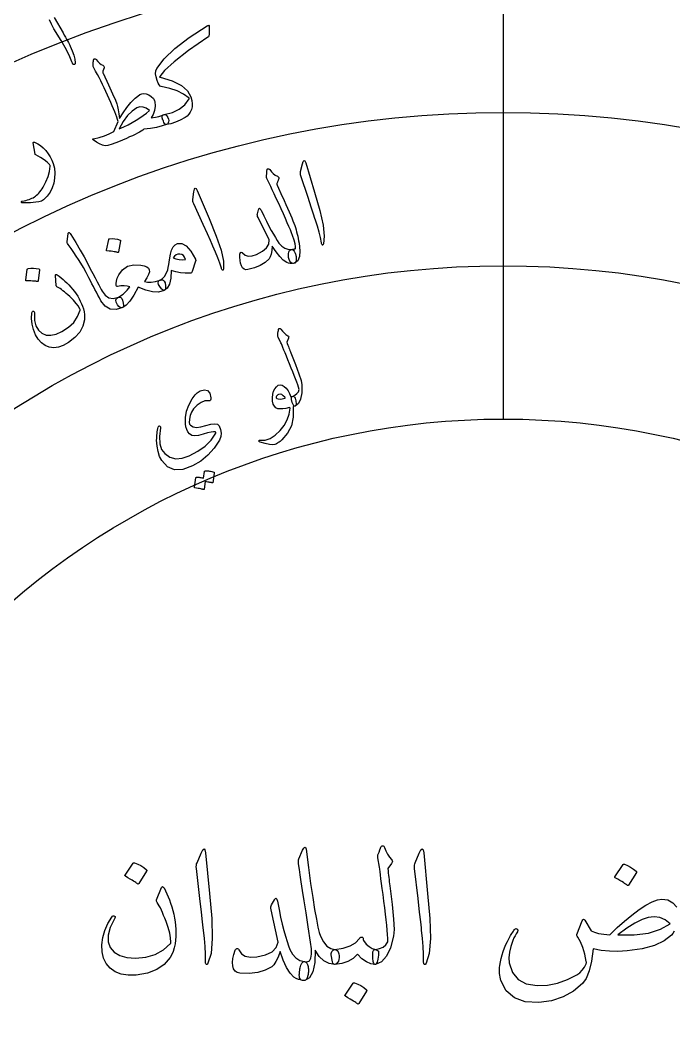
# Model space of a CAD drawing. Header units: millimetres. Extents: x -45 to 45, y -45 to 73.
# Drawn here: x -9.67 to 3.41, y 2.55 to 23.05 of the extents above; entities that cross this region are included whole.
import ezdxf

# ---------------------------------------------------------------- set-up
doc = ezdxf.new("R2010")
doc.units = ezdxf.units.MM
for name, color, linetype in [('ENGRAVE', 7, 'Continuous'), ('ENGRAVE_FINE', 8, 'Continuous'), ('GUIDE', 3, 'Continuous'), ('TEXT', 5, 'Continuous')]:
    doc.layers.add(name, color=color, linetype=linetype)

msp = doc.modelspace()

# ---------------------------------------------------------------- linework, layer by layer
at = {"layer": 'ENGRAVE'}
for radius in [39.65, 33.5042, 27.3585, 21.2127, 15.067]:
    msp.add_circle((0, 0), radius, dxfattribs=at)
at = {"layer": 'ENGRAVE_FINE'}
for points in [[(0, 27.3585), (0, 21.2127)], [(0, 21.2127), (0, 15.067)]]:
    msp.add_lwpolyline(points, dxfattribs=at)
for radius in [36.5771, 30.4314, 24.2856, 18.1399]:
    msp.add_circle((0, 0), radius, dxfattribs=at)
at = {"layer": 'GUIDE'}
msp.add_circle((0, 0), 41, dxfattribs=at)
at = {"layer": 'TEXT'}
for points in [[(-8.9921, 23.1154), (-8.8144, 22.8039), (-8.7891, 22.7605), (-8.7657, 22.72), (-8.7442, 22.6822), (-8.7245, 22.6471), (-8.707, 22.615), (-8.6917, 22.5858), (-8.6787, 22.5596), (-8.668, 22.5364), (-8.6289, 22.4452), (-8.5995, 22.36), (-8.5795, 22.2809), (-8.569, 22.2078), (-8.5703, 22.1934), (-8.5742, 22.1824), (-8.5806, 22.1747), (-8.5895, 22.1704), (-8.6033, 22.1706), (-8.6156, 22.1797), (-8.6264, 22.1978), (-8.6357, 22.2249), (-8.6748, 22.324), (-8.7476, 22.4674), (-8.8545, 22.6548), (-8.9959, 22.886), (-9.0462, 22.9782), (-9.0842, 23.066)], [(3.4239, 4.803), (3.3955, 4.7601), (3.3706, 4.728), (3.2249, 4.6081), (3.0275, 4.5149), (2.7786, 4.4483), (2.478, 4.4083), (2.2971, 4.3995), (2.1241, 4.4033), (1.959, 4.4195), (1.8019, 4.4483), (1.7648, 4.2041), (1.7169, 4.0078), (1.6582, 3.8594), (1.5887, 3.7588), (1.4063, 3.6037), (1.199, 3.4882), (0.9667, 3.4122), (0.7094, 3.3758), (0.4386, 3.3885), (0.2223, 3.4666), (0.0606, 3.61), (-0.0466, 3.8188), (-0.0558, 3.8511), (-0.0633, 3.885), (-0.0691, 3.9203), (-0.0733, 3.957), (-0.0754, 3.995), (-0.0749, 4.034), (-0.072, 4.0741), (-0.0666, 4.1152), (-0.055, 4.1879), (-0.04, 4.2597), (-0.0216, 4.3303), (0, 4.4), (0.0248, 4.4683), (0.0525, 4.5353), (0.0831, 4.6007), (0.1166, 4.6647), (0.1315, 4.6908), (0.1461, 4.7155), (0.1606, 4.7391), (0.1749, 4.7613), (0.1887, 4.7824), (0.2019, 4.8021), (0.2145, 4.8207), (0.2265, 4.8379), (0.235, 4.8477), (0.244, 4.8538), (0.2533, 4.856), (0.2631, 4.8546), (0.2735, 4.8506), (0.2814, 4.8454), (0.2868, 4.839), (0.2898, 4.8313), (0.2906, 4.8225), (0.2898, 4.813), (0.2873, 4.8025), (0.2831, 4.7913), (0.2587, 4.7545), (0.2356, 4.7139), (0.2138, 4.6695), (0.1932, 4.6214), (0.1499, 4.4984), (0.1232, 4.3825), (0.1132, 4.2736), (0.1199, 4.1718), (0.1821, 3.9784), (0.2956, 3.8379), (0.4602, 3.7503), (0.6761, 3.7155), (0.8847, 3.7253), (1.0874, 3.7646), (1.2844, 3.8336), (1.4755, 3.932), (1.5331, 3.973), (1.5829, 4.0228), (1.6247, 4.0813), (1.6586, 4.1485), (1.6626, 4.1579), (1.6645, 4.1693), (1.6643, 4.1828), (1.662, 4.1985), (1.6326, 4.3475), (1.5945, 4.4782), (1.5477, 4.5906), (1.4921, 4.6847), (1.4811, 4.702), (1.4746, 4.7172), (1.4727, 4.7303), (1.4755, 4.7413), (1.5787, 5.0145), (1.5935, 5.0351), (1.6078, 5.0436), (1.6218, 5.0401), (1.6353, 5.0244), (1.7586, 4.8146), (1.8245, 4.7834), (1.9093, 4.7597), (2.0127, 4.7434), (2.1349, 4.7347), (2.28, 4.876), (2.4255, 5.007), (2.5714, 5.1275), (2.7178, 5.2376), (2.8577, 5.3294), (2.9809, 5.395), (3.0875, 5.4343), (3.1774, 5.4474), (3.1774, 5.4474), (3.2935, 5.4304), (3.3922, 5.3758), (3.4734, 5.2838)]]:
    msp.add_lwpolyline(points, dxfattribs=at)
for points in [[(-6.7881, 21.1669), (-6.6232, 21.2084), (-6.4857, 21.2743), (-6.3752, 21.3653), (-6.2914, 21.4818), (-6.2897, 21.4859), (-6.2892, 21.49), (-6.2898, 21.494), (-6.2915, 21.498), (-6.399, 21.5773), (-6.5278, 21.6426), (-6.6782, 21.6936), (-6.8502, 21.7297), (-6.8711, 21.7399), (-6.8915, 21.7632), (-6.9113, 21.7994), (-6.9305, 21.8487), (-6.9521, 21.9226), (-6.9602, 21.9877), (-6.9547, 22.0441), (-6.9354, 22.0916), (-6.788, 22.2843), (-6.5722, 22.4922), (-6.2863, 22.7134), (-5.9285, 22.9451), (-5.9246, 22.9481), (-5.9208, 22.9506), (-5.9172, 22.9523), (-5.9137, 22.9535), (-5.9104, 22.9544), (-5.9075, 22.9551), (-5.9048, 22.9558), (-5.9023, 22.9565), (-5.8962, 22.9572), (-5.8913, 22.9559), (-5.8877, 22.9525), (-5.8854, 22.947), (-5.8852, 22.9459), (-5.8851, 22.9446), (-5.8851, 22.9431), (-5.8852, 22.9414), (-5.8853, 22.9394), (-5.8855, 22.937), (-5.8858, 22.9341), (-5.8861, 22.9308), (-5.8897, 22.7671), (-5.8915, 22.7521), (-5.8958, 22.7397), (-5.9025, 22.7298), (-5.9117, 22.7224), (-6.3002, 22.4525), (-6.5883, 22.2283), (-6.7798, 22.0535), (-6.8777, 21.9305), (-6.8794, 21.9255), (-6.8785, 21.9215), (-6.8749, 21.9187), (-6.8687, 21.917), (-6.6276, 21.8452), (-6.4449, 21.7543), (-6.32, 21.646), (-6.2521, 21.5211), (-6.2352, 21.4485), (-6.2284, 21.3823), (-6.2317, 21.3223), (-6.245, 21.2687), (-6.2672, 21.2182), (-6.295, 21.1752), (-6.3283, 21.1398), (-6.3672, 21.1119), (-6.4666, 21.0574), (-6.5622, 21.0154), (-6.6543, 20.986), (-6.743, 20.9692), (-6.757, 20.971), (-6.77, 20.9786), (-6.7821, 20.992), (-6.7932, 21.0113), (-6.8036, 21.0342), (-6.8123, 21.0542), (-6.8191, 21.0712), (-6.8241, 21.0853), (-6.8293, 21.106), (-6.8307, 21.1235), (-6.8281, 21.1379), (-6.8216, 21.1491), (-6.8161, 21.1557), (-6.8087, 21.1609), (-6.7993, 21.1646), (-6.7881, 21.1669)], [(-7.1932, 20.8778), (-7.2181, 20.858), (-7.2486, 20.8375), (-7.2845, 20.8161), (-7.3258, 20.7939), (-7.3725, 20.7707), (-7.4245, 20.746), (-7.4817, 20.7198), (-7.5441, 20.6921), (-7.7064, 20.6239), (-7.8309, 20.5758), (-7.9178, 20.5485), (-7.9674, 20.5424), (-8.0254, 20.5563), (-8.0849, 20.5805), (-8.146, 20.6151), (-8.2088, 20.6599), (-8.2166, 20.668), (-8.2188, 20.6745), (-8.2152, 20.6793), (-8.206, 20.6825), (-8.0931, 20.7094), (-7.9869, 20.7431), (-7.8873, 20.7839), (-7.7941, 20.8318), (-7.7108, 21.0331), (-7.7226, 21.0731), (-7.7375, 21.1179), (-7.7554, 21.1675), (-7.7765, 21.2218), (-7.8004, 21.2808), (-7.8269, 21.344), (-7.8562, 21.4117), (-7.8881, 21.4836), (-7.9218, 21.5581), (-7.9556, 21.6312), (-7.9896, 21.7029), (-8.0238, 21.7732), (-8.058, 21.842), (-8.0923, 21.9092), (-8.1267, 21.9746), (-8.1612, 22.0385), (-8.2127, 22.1306), (-8.2125, 22.1504), (-8.2118, 22.1695), (-8.2107, 22.1878), (-8.2092, 22.2054), (-8.2074, 22.2222), (-8.2054, 22.2381), (-8.2032, 22.2533), (-8.2009, 22.2676), (-8.1989, 22.2735), (-8.1955, 22.2784), (-8.1909, 22.2824), (-8.1849, 22.2853), (-8.177, 22.2864), (-8.1688, 22.2841), (-8.1603, 22.2783), (-8.1515, 22.2692), (-8.1168, 22.231), (-8.0831, 22.1996), (-8.0503, 22.1749), (-8.0185, 22.1569), (-8.0037, 22.1479), (-7.9945, 22.1366), (-7.991, 22.123), (-7.9931, 22.1071), (-8.0157, 22.0398), (-8.0189, 22.0288), (-8.0194, 22.0178), (-8.0171, 22.007), (-8.0121, 21.9962), (-7.9029, 21.7654), (-7.821, 21.5861), (-7.7662, 21.4583), (-7.7382, 21.3823), (-7.7307, 21.3564), (-7.7234, 21.3274), (-7.7164, 21.2954), (-7.7096, 21.2604), (-7.7027, 21.2224), (-7.6955, 21.1816), (-7.6881, 21.138), (-7.6802, 21.0915), (-7.6106, 21.2061), (-7.5351, 21.3123), (-7.4538, 21.4099), (-7.3668, 21.499), (-7.3186, 21.5405), (-7.2744, 21.5697), (-7.2343, 21.5865), (-7.1984, 21.5911), (-7.1482, 21.5832), (-7.0986, 21.5633), (-7.0496, 21.5315), (-7.0013, 21.4877), (-6.993, 21.4766), (-6.9862, 21.4629), (-6.9809, 21.4466), (-6.9771, 21.4279), (-6.9713, 21.3355), (-6.981, 21.2502), (-7.0061, 21.1721), (-7.0466, 21.101), (-6.9656, 21.1144), (-6.8952, 21.13), (-6.8353, 21.1476), (-6.786, 21.1676), (-6.7722, 21.1711), (-6.759, 21.1681), (-6.7463, 21.1584), (-6.734, 21.1422), (-6.7153, 21.107), (-6.7036, 21.0756), (-6.6989, 21.0481), (-6.7011, 21.0246), (-6.7069, 21.0054), (-6.7128, 20.9911), (-6.7188, 20.9818), (-6.725, 20.9773), (-6.8284, 20.9404), (-6.9408, 20.9116), (-7.0624, 20.8907), (-7.1932, 20.8778)], [(-7.3365, 21.3005), (-7.4321, 21.2383), (-7.5228, 21.1476), (-7.6082, 21.0283), (-7.6878, 20.8807), (-7.5963, 20.9228), (-7.5094, 20.9661), (-7.427, 21.0106), (-7.3492, 21.0563), (-7.276, 21.1032), (-7.2075, 21.151), (-7.1437, 21.1999), (-7.0846, 21.2498), (-7.148, 21.2959), (-7.2112, 21.3197), (-7.2741, 21.3213), (-7.3365, 21.3005)], [(-9.4139, 20.5992), (-9.4144, 20.6034), (-9.4144, 20.6069), (-9.4137, 20.6099), (-9.4124, 20.6121), (-9.4069, 20.6152), (-9.3988, 20.6159), (-9.3879, 20.6141), (-9.3745, 20.6099), (-9.3174, 20.5829), (-9.2624, 20.5467), (-9.2096, 20.5012), (-9.1589, 20.4465), (-9.1109, 20.3847), (-9.0701, 20.3209), (-9.0362, 20.2551), (-9.0093, 20.1875), (-8.988, 20.0922), (-8.9794, 19.9953), (-8.9835, 19.897), (-9.0001, 19.7972), (-9.0295, 19.7), (-9.0731, 19.6116), (-9.1308, 19.532), (-9.2028, 19.4608), (-9.2234, 19.4448), (-9.2459, 19.4324), (-9.2701, 19.4238), (-9.2961, 19.4189), (-9.3585, 19.4127), (-9.4151, 19.4075), (-9.4659, 19.4032), (-9.5109, 19.3999), (-9.55, 19.3978), (-9.5831, 19.3969), (-9.61, 19.3973), (-9.631, 19.3989), (-9.6358, 19.4002), (-9.6397, 19.402), (-9.6426, 19.4043), (-9.6446, 19.407), (-9.6461, 19.4111), (-9.6468, 19.4152), (-9.6467, 19.4195), (-9.6457, 19.4238), (-9.6436, 19.4278), (-9.6402, 19.4309), (-9.6355, 19.4331), (-9.6294, 19.4344), (-9.5919, 19.4415), (-9.5567, 19.4495), (-9.5238, 19.4583), (-9.493, 19.468), (-9.4642, 19.4787), (-9.4372, 19.4905), (-9.4119, 19.5034), (-9.3884, 19.5175), (-9.3658, 19.5333), (-9.3433, 19.5517), (-9.3209, 19.5726), (-9.2987, 19.596), (-9.2767, 19.622), (-9.2549, 19.6508), (-9.2332, 19.6823), (-9.2118, 19.7167), (-9.155, 19.8211), (-9.1125, 19.9253), (-9.0845, 20.0292), (-9.0711, 20.133), (-9.0709, 20.141), (-9.0725, 20.1494), (-9.0762, 20.1581), (-9.0817, 20.1672), (-9.1283, 20.2145), (-9.1899, 20.2627), (-9.2666, 20.3115), (-9.3586, 20.3608), (-9.3633, 20.3644), (-9.3668, 20.368), (-9.369, 20.3716), (-9.37, 20.3751)], [(-4.0215, 20.1813), (-4.0056, 20.2315), (-3.9887, 20.2514), (-3.9708, 20.2409), (-3.9522, 20.2), (-3.7765, 19.6107), (-3.6715, 19.2484), (-3.6078, 18.955), (-3.5841, 18.731), (-3.5997, 18.5763), (-3.6053, 18.5628), (-3.6111, 18.555), (-3.617, 18.5529), (-3.6231, 18.5565), (-3.6287, 18.5629), (-3.6336, 18.5716), (-3.6376, 18.5828), (-3.6409, 18.5963), (-3.6617, 18.7025), (-3.6886, 18.8141), (-3.7217, 18.9313), (-3.7611, 19.0538), (-3.7708, 19.086), (-3.798, 19.1726), (-3.8429, 19.3136), (-3.9058, 19.5089), (-4.0512, 19.9409), (-4.0573, 19.9642), (-4.0604, 19.9861), (-4.0606, 20.0068), (-4.0578, 20.0262)], [(-4.732, 20.0497), (-4.73, 20.0625), (-4.7257, 20.0723), (-4.719, 20.0792), (-4.7098, 20.0831), (-4.7009, 20.0838), (-4.6923, 20.0814), (-4.6841, 20.0761), (-4.6762, 20.0679), (-4.6418, 20.0238), (-4.6043, 19.9865), (-4.5637, 19.9559), (-4.5201, 19.9321), (-4.505, 19.9206), (-4.4966, 19.906), (-4.495, 19.8883), (-4.5, 19.8674), (-4.5043, 19.8562), (-4.5087, 19.845), (-4.5133, 19.8337), (-4.518, 19.8224), (-4.5228, 19.811), (-4.5273, 19.7997), (-4.5317, 19.7885), (-4.5359, 19.7773), (-4.5291, 19.754), (-4.5021, 19.6909), (-4.4551, 19.5877), (-4.3884, 19.4445), (-4.3518, 19.3658), (-4.318, 19.2917), (-4.287, 19.2222), (-4.2587, 19.1574), (-4.2334, 19.0974), (-4.2112, 19.0422), (-4.1921, 18.992), (-4.176, 18.9467), (-4.1619, 18.9038), (-4.1488, 18.8607), (-4.1365, 18.8173), (-4.1252, 18.7738), (-4.1148, 18.7299), (-4.1052, 18.6855), (-4.0964, 18.6405), (-4.0885, 18.5951), (-4.0718, 18.4407), (-4.08, 18.3226), (-4.1129, 18.2409), (-4.1706, 18.1952), (-4.2024, 18.187), (-4.2301, 18.1905), (-4.2537, 18.2058), (-4.2734, 18.2329), (-4.2882, 18.2668), (-4.2972, 18.3024), (-4.3003, 18.3397), (-4.2976, 18.3787), (-4.2903, 18.4158), (-4.2787, 18.4427), (-4.2628, 18.4593), (-4.2427, 18.4657), (-4.2265, 18.4682), (-4.2121, 18.4705), (-4.1993, 18.4725), (-4.1882, 18.4743), (-4.1787, 18.4762), (-4.1707, 18.4786), (-4.1642, 18.4814), (-4.1593, 18.4847), (-4.1567, 18.5234), (-4.1654, 18.5793), (-4.1857, 18.6526), (-4.2174, 18.743), (-4.2381, 18.7964), (-4.2629, 18.8573), (-4.2917, 18.9258), (-4.3246, 19.0018), (-4.3614, 19.0855), (-4.4022, 19.1772), (-4.447, 19.2767), (-4.4958, 19.3841), (-4.5439, 19.4889), (-4.5867, 19.5809), (-4.624, 19.66), (-4.6557, 19.7263), (-4.6816, 19.7799), (-4.7016, 19.8207), (-4.7155, 19.8489), (-4.7234, 19.8643), (-4.7319, 19.8849), (-4.7372, 19.9079), (-4.7393, 19.9332), (-4.7382, 19.9609), (-4.7364, 19.9751), (-4.7349, 19.9884), (-4.7336, 20.0008), (-4.7327, 20.0123), (-4.7321, 20.023), (-4.7317, 20.0327), (-4.7317, 20.0416), (-4.732, 20.0497)], [(-6.1951, 19.6234), (-6.1848, 19.6751), (-6.1701, 19.6967), (-6.1512, 19.6882), (-6.1282, 19.6496), (-5.8894, 19.0829), (-5.7456, 18.7341), (-5.6503, 18.4495), (-5.6024, 18.2294), (-5.601, 18.0739), (-5.6051, 18.0599), (-5.61, 18.0515), (-5.6157, 18.0488), (-5.6222, 18.0516), (-5.6285, 18.0574), (-5.6342, 18.0656), (-5.6394, 18.0762), (-5.6442, 18.0893), (-5.6764, 18.1926), (-5.7153, 18.3006), (-5.7609, 18.4135), (-5.8135, 18.531), (-5.8266, 18.5619), (-5.8631, 18.645), (-5.9231, 18.7803), (-6.0069, 18.9676), (-6.1984, 19.3812), (-6.207, 19.4037), (-6.2125, 19.4252), (-6.2149, 19.4457), (-6.2143, 19.4653)], [(-4.1724, 18.1923), (-4.2204, 18.1842), (-4.2636, 18.1833), (-4.3021, 18.1895), (-4.3358, 18.2028), (-4.404, 18.2508), (-4.4747, 18.3216), (-4.548, 18.415), (-4.6241, 18.531), (-4.6346, 18.4421), (-4.6488, 18.3703), (-4.6669, 18.3154), (-4.6888, 18.2776), (-4.7675, 18.2035), (-4.8643, 18.1431), (-4.9796, 18.0961), (-5.1133, 18.0622), (-5.1535, 18.0608), (-5.1883, 18.0733), (-5.2177, 18.0996), (-5.2416, 18.1398), (-5.2595, 18.1901), (-5.2705, 18.2465), (-5.2747, 18.3092), (-5.2719, 18.378), (-5.2702, 18.3878), (-5.2668, 18.3957), (-5.2615, 18.402), (-5.2544, 18.4064), (-5.2445, 18.4089), (-5.2356, 18.4079), (-5.2275, 18.4034), (-5.2205, 18.3953), (-5.1689, 18.3516), (-5.105, 18.3324), (-5.0286, 18.3375), (-4.9395, 18.3667), (-4.8216, 18.4295), (-4.7403, 18.4984), (-4.6959, 18.574), (-4.6886, 18.6565), (-4.9091, 19.1056), (-4.9181, 19.1265), (-4.9233, 19.1458), (-4.9249, 19.1635), (-4.9228, 19.1795), (-4.8992, 19.2629), (-4.8955, 19.2739), (-4.8915, 19.2822), (-4.8871, 19.2877), (-4.8823, 19.2903), (-4.8744, 19.2885), (-4.8662, 19.2815), (-4.8577, 19.2695), (-4.849, 19.2524), (-4.7938, 19.1374), (-4.7415, 19.0318), (-4.6921, 18.9355), (-4.6453, 18.8488), (-4.6016, 18.7713), (-4.5612, 18.7032), (-4.524, 18.6443), (-4.49, 18.5948), (-4.4349, 18.5337), (-4.375, 18.492), (-4.3102, 18.4695), (-4.2403, 18.4663), (-4.2204, 18.4641), (-4.2022, 18.4532), (-4.1859, 18.4336), (-4.1713, 18.4052), (-4.1656, 18.3897), (-4.1605, 18.374), (-4.1559, 18.358), (-4.1519, 18.3417), (-4.1488, 18.325), (-4.1468, 18.3079), (-4.1459, 18.2905), (-4.1462, 18.2725), (-4.1489, 18.2394), (-4.1541, 18.215), (-4.162, 18.1993), (-4.1724, 18.1923)], [(-8.7103, 18.7814), (-8.7088, 18.7904), (-8.7065, 18.797), (-8.7034, 18.8011), (-8.6996, 18.8029), (-8.6925, 18.8026), (-8.6832, 18.796), (-8.6718, 18.7832), (-8.6583, 18.7642), (-8.5603, 18.6039), (-8.4721, 18.4546), (-8.3936, 18.3163), (-8.3247, 18.189), (-8.2677, 18.0793), (-8.2165, 17.981), (-8.1711, 17.8941), (-8.1315, 17.8186), (-8.0979, 17.7545), (-8.0703, 17.7017), (-8.0487, 17.6603), (-8.0331, 17.6301), (-7.971, 17.5469), (-7.8959, 17.499), (-7.8078, 17.4862), (-7.7065, 17.5082), (-7.6777, 17.5127), (-7.6541, 17.5039), (-7.6359, 17.4819), (-7.623, 17.4466), (-7.6099, 17.3879), (-7.6044, 17.3444), (-7.6063, 17.3159), (-7.6159, 17.3024), (-7.7527, 17.2625), (-7.8711, 17.2716), (-7.9719, 17.3302), (-8.0549, 17.4388), (-8.0859, 17.4947), (-8.1166, 17.5509), (-8.147, 17.6075), (-8.177, 17.6644), (-8.2069, 17.7215), (-8.2367, 17.7789), (-8.2664, 17.8364), (-8.296, 17.8942), (-8.3524, 18.0044), (-8.4054, 18.1026), (-8.4551, 18.1888), (-8.5013, 18.2629), (-8.548, 18.333), (-8.5989, 18.4073), (-8.654, 18.4855), (-8.7133, 18.5678), (-8.7232, 18.583), (-8.7297, 18.598), (-8.7328, 18.6129), (-8.7326, 18.6277)], [(-7.9, 18.668), (-7.8982, 18.6722), (-7.8947, 18.6757), (-7.8895, 18.6785), (-7.8827, 18.6808), (-7.8282, 18.6823), (-7.7748, 18.6786), (-7.7225, 18.6695), (-7.6714, 18.6551), (-7.6657, 18.6521), (-7.6622, 18.6481), (-7.6607, 18.6433), (-7.6614, 18.6376), (-7.701, 18.4157), (-7.7034, 18.4098), (-7.7083, 18.4066), (-7.7157, 18.406), (-7.7257, 18.4081), (-7.7343, 18.4099), (-7.7477, 18.4123), (-7.766, 18.4155), (-7.7891, 18.4193), (-7.8174, 18.4236), (-7.8511, 18.4283), (-7.8903, 18.4332), (-7.935, 18.4385), (-7.9412, 18.4399), (-7.9451, 18.4423), (-7.9466, 18.4458), (-7.9457, 18.4502)], [(-6.5209, 18.5881), (-6.4367, 18.5881), (-6.349, 18.5354), (-6.2584, 18.43), (-6.1649, 18.2721), (-6.1594, 18.2603), (-6.1565, 18.2492), (-6.1562, 18.239), (-6.1584, 18.2295), (-6.2312, 18.0225), (-6.2366, 18.0095), (-6.2449, 17.9999), (-6.2558, 17.9936), (-6.2696, 17.9906), (-6.3669, 17.9902), (-6.462, 17.9994), (-6.5551, 18.0182), (-6.6463, 18.0467), (-6.6538, 17.8912), (-6.6803, 17.7722), (-6.7259, 17.6893), (-6.791, 17.6425), (-6.8003, 17.6425), (-6.8123, 17.6484), (-6.8268, 17.6603), (-6.8441, 17.6783), (-6.8785, 17.7259), (-6.9, 17.7664), (-6.9085, 17.8), (-6.9041, 17.8265), (-6.8986, 17.8344), (-6.8914, 17.8414), (-6.8825, 17.8474), (-6.8718, 17.8523), (-6.8228, 17.8815), (-6.7809, 17.9258), (-6.7458, 17.9854), (-6.7175, 18.0603), (-6.708, 18.1011), (-6.6953, 18.1671), (-6.6793, 18.2581), (-6.6595, 18.3743), (-6.6395, 18.4535), (-6.6096, 18.5157), (-6.5701, 18.5606), (-6.5209, 18.5881)], [(-6.61, 18.2966), (-6.5526, 18.2758), (-6.4917, 18.2633), (-6.4273, 18.2593), (-6.3594, 18.2635), (-6.379, 18.3088), (-6.4048, 18.3423), (-6.4368, 18.364), (-6.475, 18.3739), (-6.5145, 18.372), (-6.5502, 18.3585), (-6.5821, 18.3333), (-6.61, 18.2966)], [(-9.5295, 18.0692), (-9.5281, 18.0735), (-9.5249, 18.0773), (-9.5199, 18.0807), (-9.5132, 18.0835), (-9.4587, 18.0898), (-9.4049, 18.0908), (-9.3517, 18.0864), (-9.2992, 18.0765), (-9.2933, 18.074), (-9.2894, 18.0704), (-9.2876, 18.0657), (-9.2878, 18.06), (-9.3092, 17.835), (-9.3112, 17.8289), (-9.3158, 17.8253), (-9.3232, 17.824), (-9.3334, 17.8252), (-9.3422, 17.8263), (-9.3558, 17.8276), (-9.3744, 17.8291), (-9.3979, 17.8308), (-9.4266, 17.8326), (-9.4608, 17.8343), (-9.5005, 17.8358), (-9.5458, 17.8372), (-9.5521, 17.838), (-9.5562, 17.8401), (-9.558, 17.8434), (-9.5574, 17.8479)], [(-6.8718, 17.8523), (-6.8362, 17.8601), (-6.8076, 17.8535), (-6.7861, 17.8325), (-6.7716, 17.7971), (-6.7617, 17.7375), (-6.7616, 17.6919), (-6.7714, 17.6603), (-6.791, 17.6425), (-6.8995, 17.6116), (-7.0215, 17.6133), (-7.1575, 17.6473), (-7.3081, 17.7133), (-7.3976, 17.553), (-7.4781, 17.4311), (-7.5506, 17.3475), (-7.6159, 17.3024), (-7.6419, 17.2975), (-7.6685, 17.3052), (-7.6957, 17.3255), (-7.7236, 17.3586), (-7.7492, 17.4073), (-7.7549, 17.4485), (-7.7407, 17.4822), (-7.7065, 17.5082), (-7.6732, 17.5269), (-7.6413, 17.5477), (-7.6107, 17.5705), (-7.5815, 17.5953), (-7.5537, 17.6224), (-7.5274, 17.6518), (-7.5025, 17.6836), (-7.479, 17.7178), (-7.5323, 17.7335), (-7.5914, 17.7393), (-7.6561, 17.7349), (-7.7264, 17.7204), (-7.7333, 17.7203), (-7.7393, 17.7236), (-7.7445, 17.7304), (-7.7488, 17.7406), (-7.7532, 17.7804), (-7.7465, 17.8294), (-7.7287, 17.8877), (-7.6995, 17.9552), (-7.6226, 18.06), (-7.5224, 18.1282), (-7.3996, 18.1592), (-7.2549, 18.1528), (-7.1889, 18.1377), (-7.1391, 18.1168), (-7.1054, 18.0902), (-7.0876, 18.0579), (-7.086, 18.0162), (-7.1016, 17.9638), (-7.134, 17.9005), (-7.1832, 17.8263), (-7.1201, 17.8092), (-7.0473, 17.808), (-6.9646, 17.8224), (-6.8718, 17.8523)], [(-8.9289, 17.9559), (-8.8908, 17.9278), (-8.8525, 17.8977), (-8.814, 17.8655), (-8.7753, 17.8313), (-8.7366, 17.7946), (-8.6981, 17.7551), (-8.6596, 17.7127), (-8.6213, 17.6675), (-8.585, 17.6216), (-8.5515, 17.5748), (-8.5208, 17.5271), (-8.4928, 17.4786), (-8.4676, 17.4292), (-8.445, 17.3787), (-8.4249, 17.327), (-8.4074, 17.2744), (-8.3929, 17.2172), (-8.3842, 17.162), (-8.3812, 17.1089), (-8.3838, 17.0579), (-8.4142, 16.9295), (-8.4781, 16.8107), (-8.5752, 16.7012), (-8.7056, 16.6003), (-8.8079, 16.5429), (-8.9061, 16.5085), (-9.0005, 16.4973), (-9.0915, 16.5092), (-9.174, 16.5431), (-9.2474, 16.5956), (-9.3115, 16.6667), (-9.3662, 16.7567), (-9.4083, 16.8609), (-9.4341, 16.9691), (-9.4434, 17.0814), (-9.436, 17.1977), (-9.4327, 17.2124), (-9.4272, 17.2225), (-9.4196, 17.2281), (-9.4099, 17.2291), (-9.3988, 17.2263), (-9.3915, 17.2178), (-9.3879, 17.2037), (-9.3882, 17.1841), (-9.3833, 17.0455), (-9.3562, 16.933), (-9.3075, 16.8462), (-9.2378, 16.7851), (-9.1537, 16.7514), (-9.0587, 16.7462), (-8.9525, 16.7692), (-8.8348, 16.8202), (-8.7048, 16.9053), (-8.6007, 17.0048), (-8.5224, 17.1194), (-8.4697, 17.2495), (-8.4692, 17.2534), (-8.4699, 17.2584), (-8.4719, 17.2646), (-8.4751, 17.2718), (-8.5059, 17.3265), (-8.55, 17.3861), (-8.6074, 17.4505), (-8.6783, 17.5198), (-8.7159, 17.5537), (-8.7515, 17.5849), (-8.7852, 17.6134), (-8.8169, 17.6392), (-8.8466, 17.6621), (-8.8746, 17.6819), (-8.9006, 17.6986), (-8.9248, 17.7122), (-8.9368, 17.7196), (-8.9455, 17.7276), (-8.9509, 17.7362), (-8.9531, 17.7455), (-8.967, 17.9453), (-8.9653, 17.9582), (-8.9584, 17.9643), (-8.9462, 17.9635), (-8.9289, 17.9559)], [(-4.5163, 16.7504), (-4.5103, 16.7896), (-4.5058, 16.8205), (-4.5026, 16.8433), (-4.501, 16.858), (-4.4993, 16.8675), (-4.4957, 16.8749), (-4.4903, 16.8802), (-4.4832, 16.8834), (-4.4743, 16.8843), (-4.4662, 16.8822), (-4.4589, 16.877), (-4.4522, 16.8687), (-4.421, 16.8277), (-4.3874, 16.7921), (-4.3513, 16.7621), (-4.3129, 16.7375), (-4.3018, 16.7293), (-4.2964, 16.7182), (-4.2966, 16.7043), (-4.3024, 16.6875), (-4.335, 16.6079), (-4.3238, 16.579), (-4.3128, 16.5506), (-4.3019, 16.5227), (-4.2912, 16.4954), (-4.2807, 16.4686), (-4.2703, 16.4423), (-4.26, 16.4166), (-4.2499, 16.3914), (-4.1569, 16.158), (-4.09, 15.974), (-4.0486, 15.8397), (-4.0322, 15.755), (-4.0336, 15.5935), (-4.0567, 15.4683), (-4.1015, 15.3794), (-4.1683, 15.3265), (-4.1704, 15.3259), (-4.1724, 15.3253), (-4.1745, 15.3247), (-4.1766, 15.3242), (-4.1923, 15.3328), (-4.2078, 15.3582), (-4.2232, 15.4004), (-4.2383, 15.4592), (-4.2423, 15.4815), (-4.2407, 15.4989), (-4.2335, 15.5115), (-4.2207, 15.5193), (-4.1699, 15.5446), (-4.1304, 15.5763), (-4.1021, 15.6143), (-4.085, 15.6588), (-4.0985, 15.7034), (-4.1152, 15.7537), (-4.1349, 15.8097), (-4.1578, 15.8716), (-4.1837, 15.939), (-4.2123, 16.0117), (-4.2437, 16.0896), (-4.278, 16.1729), (-4.3111, 16.2549), (-4.3412, 16.3284), (-4.3682, 16.3936), (-4.3922, 16.4504), (-4.4128, 16.4989), (-4.4298, 16.5392), (-4.4431, 16.5713), (-4.4526, 16.5951), (-4.5082, 16.7112), (-4.5122, 16.7231), (-4.5149, 16.7336), (-4.5162, 16.7427), (-4.5163, 16.7504)], [(-5.8979, 15.4341), (-5.9746, 15.4304), (-6.0508, 15.4017), (-6.1262, 15.3481), (-6.2003, 15.2696), (-6.2416, 15.2063), (-6.2697, 15.1392), (-6.2847, 15.0683), (-6.2868, 14.9937), (-6.2843, 14.98), (-6.2791, 14.9669), (-6.2711, 14.9543), (-6.2604, 14.9422), (-6.2098, 14.9119), (-6.142, 14.9012), (-6.057, 14.9099), (-5.9544, 14.9377), (-5.8535, 14.9655), (-5.7758, 14.9738), (-5.7213, 14.9631), (-5.6902, 14.9335), (-5.6595, 14.8585), (-5.6483, 14.7855), (-5.6564, 14.7146), (-5.6837, 14.6458), (-5.79, 14.4826), (-5.9145, 14.3424), (-6.0577, 14.2244), (-6.2203, 14.1281), (-6.4132, 14.0581), (-6.5798, 14.0527), (-6.7214, 14.1129), (-6.8384, 14.2396), (-6.8803, 14.3199), (-6.9113, 14.414), (-6.9312, 14.522), (-6.9395, 14.6441), (-6.9389, 14.6794), (-6.9374, 14.7139), (-6.9349, 14.7475), (-6.9315, 14.7804), (-6.9272, 14.8126), (-6.9218, 14.8444), (-6.9154, 14.8757), (-6.9079, 14.9066), (-6.9025, 14.9203), (-6.8957, 14.9281), (-6.8872, 14.9299), (-6.8772, 14.9256), (-6.8694, 14.9182), (-6.8643, 14.9096), (-6.862, 14.8996), (-6.8625, 14.8884), (-6.8835, 14.7164), (-6.8758, 14.5735), (-6.8403, 14.4595), (-6.7781, 14.3741), (-6.6742, 14.302), (-6.5579, 14.2709), (-6.4286, 14.2803), (-6.2858, 14.3298), (-6.1148, 14.4209), (-5.97, 14.526), (-5.8509, 14.646), (-5.7572, 14.7816), (-5.7524, 14.7918), (-5.7523, 14.8002), (-5.757, 14.8067), (-5.7665, 14.8113), (-5.7989, 14.8142), (-5.8504, 14.807), (-5.921, 14.7897), (-6.0106, 14.7619), (-6.1032, 14.7368), (-6.179, 14.7296), (-6.2381, 14.7405), (-6.2806, 14.7698), (-6.3125, 14.8119), (-6.3368, 14.8599), (-6.3536, 14.9138), (-6.3625, 14.9738), (-6.3618, 15.0994), (-6.3389, 15.224), (-6.2935, 15.3477), (-6.2254, 15.4702), (-6.2061, 15.5004), (-6.1865, 15.5276), (-6.1666, 15.552), (-6.1464, 15.5734), (-6.1262, 15.592), (-6.106, 15.6078), (-6.086, 15.6208), (-6.0661, 15.6311), (-5.982, 15.655), (-5.9189, 15.6393), (-5.8772, 15.5843), (-5.8565, 15.4902), (-5.8572, 15.4625), (-5.8643, 15.444), (-5.8778, 15.4345), (-5.8979, 15.4341)], [(-4.2035, 15.2915), (-4.2033, 15.1019), (-4.2423, 14.9319), (-4.3199, 14.7812), (-4.4357, 14.649), (-4.4527, 14.6339), (-4.4698, 14.6198), (-4.4869, 14.6066), (-4.5039, 14.5945), (-4.521, 14.5835), (-4.5378, 14.5738), (-4.5546, 14.5655), (-4.5712, 14.5584), (-4.6158, 14.5515), (-4.6799, 14.5571), (-4.7636, 14.575), (-4.8672, 14.605), (-4.879, 14.6103), (-4.8871, 14.6165), (-4.8913, 14.6237), (-4.8917, 14.632), (-4.8889, 14.6393), (-4.8835, 14.644), (-4.8756, 14.6461), (-4.8651, 14.6455), (-4.767, 14.6443), (-4.6681, 14.6763), (-4.5676, 14.7414), (-4.4647, 14.8397), (-4.386, 14.9406), (-4.3271, 15.0486), (-4.2882, 15.164), (-4.2696, 15.287), (-4.2711, 15.2908), (-4.2731, 15.2935), (-4.2757, 15.2952), (-4.2788, 15.296), (-4.3518, 15.28), (-4.4152, 15.271), (-4.4693, 15.2692), (-4.514, 15.2745), (-4.5525, 15.2918), (-4.5827, 15.3224), (-4.6044, 15.3666), (-4.6177, 15.4244), (-4.6188, 15.4322), (-4.6196, 15.4403), (-4.6202, 15.4486), (-4.6206, 15.4571), (-4.6208, 15.4659), (-4.6209, 15.4753), (-4.6208, 15.4851), (-4.6206, 15.4954), (-4.6138, 15.5635), (-4.5984, 15.6229), (-4.5744, 15.6735), (-4.5419, 15.7151), (-4.5044, 15.7435), (-4.4656, 15.7543), (-4.4255, 15.7474), (-4.3844, 15.7229), (-4.3438, 15.6841), (-4.3079, 15.6358), (-4.2768, 15.5782), (-4.2503, 15.5112), (-4.2462, 15.5124), (-4.2422, 15.5137), (-4.2384, 15.5151), (-4.2347, 15.5166), (-4.2311, 15.5181), (-4.2273, 15.5195), (-4.2233, 15.5208), (-4.2192, 15.522), (-4.2041, 15.5228), (-4.1905, 15.5166), (-4.1784, 15.5033), (-4.1678, 15.483), (-4.1595, 15.4598), (-4.1534, 15.4357), (-4.1496, 15.4107), (-4.1481, 15.3848), (-4.149, 15.3614), (-4.1523, 15.344), (-4.158, 15.3325), (-4.1662, 15.327), (-4.2058, 15.3162), (-4.205, 15.3122), (-4.2044, 15.3068), (-4.2039, 15.2999), (-4.2035, 15.2915)], [(-4.3709, 15.503), (-4.4042, 15.5359), (-4.4364, 15.5566), (-4.4675, 15.5651), (-4.4975, 15.5616), (-4.5133, 15.5521), (-4.5264, 15.5405), (-4.5369, 15.5267), (-4.5447, 15.5108), (-4.5465, 15.5031), (-4.5449, 15.4957), (-4.54, 15.4888), (-4.5318, 15.4822), (-4.5044, 15.4693), (-4.4691, 15.4652), (-4.4258, 15.47), (-4.3746, 15.4835), (-4.3696, 15.4861), (-4.3673, 15.4902), (-4.3678, 15.4958), (-4.3709, 15.503)], [(-5.9796, 14.0195), (-5.9783, 14.0231), (-5.9756, 14.026), (-5.9715, 14.0284), (-5.9661, 14.0301), (-5.944, 14.0305), (-5.9223, 14.0299), (-5.9009, 14.0283), (-5.8797, 14.0256), (-5.8587, 14.0218), (-5.8376, 14.0167), (-5.8164, 14.0105), (-5.7952, 14.003), (-5.7905, 14), (-5.7873, 13.9961), (-5.7857, 13.9912), (-5.7857, 13.9854), (-5.8115, 13.7917), (-5.8131, 13.7886), (-5.8168, 13.7871), (-5.8224, 13.7871), (-5.8302, 13.7887), (-5.8359, 13.7907), (-5.8447, 13.793), (-5.8568, 13.7957), (-5.8721, 13.7986), (-5.8907, 13.8019), (-5.9129, 13.8056), (-5.9386, 13.8098), (-5.9679, 13.8143), (-5.9868, 13.6632), (-5.9884, 13.6581), (-5.9922, 13.6554), (-5.9981, 13.6551), (-6.0063, 13.6571), (-6.0133, 13.6589), (-6.0242, 13.6613), (-6.0391, 13.6645), (-6.0579, 13.6683), (-6.0809, 13.6727), (-6.1083, 13.6775), (-6.1401, 13.6827), (-6.1764, 13.6882), (-6.1807, 13.69), (-6.1834, 13.6924), (-6.1844, 13.6956), (-6.1838, 13.6995), (-6.1579, 13.8887), (-6.1566, 13.8923), (-6.154, 13.8953), (-6.15, 13.8977), (-6.1445, 13.8995), (-6.1262, 13.9009), (-6.108, 13.9013), (-6.0899, 13.9005), (-6.0719, 13.8987), (-6.054, 13.8958), (-6.0363, 13.892), (-6.0189, 13.8874), (-6.0016, 13.882)], [(-6.0484, 6.37), (-6.0165, 6.4316), (-5.9909, 6.4533), (-5.9716, 6.435), (-5.9584, 6.3767), (-5.8818, 5.5607), (-5.8363, 5.0598), (-5.8261, 4.6597), (-5.8512, 4.3604), (-5.9118, 4.1618), (-5.9228, 4.1456), (-5.9326, 4.1368), (-5.9412, 4.1356), (-5.9485, 4.1418), (-5.9543, 4.1516), (-5.9584, 4.1643), (-5.9609, 4.1799), (-5.9618, 4.1985), (-5.9618, 4.3427), (-5.9684, 4.4957), (-5.9818, 4.6575), (-6.0017, 4.8279), (-6.0061, 4.8725), (-6.0192, 4.9928), (-6.0411, 5.1889), (-6.0717, 5.4608), (-6.145, 6.0636), (-6.1466, 6.0957), (-6.145, 6.1252), (-6.14, 6.1523), (-6.1316, 6.1768)], [(-4.0667, 4.0686), (-4.05, 4.1264), (-4.03, 4.1668), (-4.0067, 4.1897), (-3.9801, 4.1951), (-3.9436, 4.1924), (-3.9143, 4.1943), (-3.892, 4.2007), (-3.8768, 4.2118), (-3.8506, 4.2636), (-3.8385, 4.3425), (-3.8406, 4.4485), (-3.8568, 4.5815), (-3.9056, 4.8925), (-3.9488, 5.1693), (-3.9864, 5.412), (-4.0184, 5.6206), (-4.0449, 5.7951), (-4.0662, 5.9354), (-4.0824, 6.0415), (-4.0933, 6.1136), (-4.0983, 6.1612), (-4.1, 6.201), (-4.0983, 6.2328), (-4.0933, 6.2568), (-4.02, 6.43), (-3.9917, 6.4697), (-3.9701, 6.4857), (-3.9551, 6.478), (-3.9468, 6.4466), (-3.8999, 6.0814), (-3.856, 5.7584), (-3.815, 5.4777), (-3.7769, 5.2393), (-3.7421, 5.0429), (-3.7111, 4.8883), (-3.6839, 4.7756), (-3.6603, 4.7047), (-3.5985, 4.5881), (-3.5296, 4.5049), (-3.4536, 4.4549), (-3.3706, 4.4383), (-3.3443, 4.4326), (-3.3223, 4.4158), (-3.3044, 4.3877), (-3.2906, 4.3483), (-3.2838, 4.3119), (-3.2831, 4.2759), (-3.2888, 4.2403), (-3.3006, 4.2051), (-3.3162, 4.176), (-3.3331, 4.1552), (-3.3512, 4.1427), (-3.3706, 4.1385), (-3.4876, 4.1564), (-3.5921, 4.2101), (-3.6841, 4.2996), (-3.7636, 4.4249), (-3.7717, 4.1747), (-3.8094, 3.9903), (-3.8766, 3.8716), (-3.9734, 3.8188), (-3.9984, 3.8159), (-4.02, 3.8171), (-4.0384, 3.8225), (-4.0533, 3.8321), (-4.0677, 3.8481), (-4.0775, 3.8696), (-4.0827, 3.8964), (-4.0833, 3.9287), (-4.0817, 3.9469), (-4.08, 3.9649), (-4.0783, 3.9827), (-4.0767, 4.0003), (-4.0748, 4.0177), (-4.0725, 4.0348), (-4.0698, 4.0518), (-4.0667, 4.0686)], [(-2.5079, 6.3367), (-2.4855, 6.391), (-2.468, 6.4341), (-2.4555, 6.466), (-2.448, 6.4866), (-2.4422, 6.4997), (-2.4347, 6.5091), (-2.4255, 6.5147), (-2.4147, 6.5166), (-2.4024, 6.5145), (-2.3922, 6.5082), (-2.3841, 6.4978), (-2.378, 6.4833), (-2.3504, 6.4119), (-2.3173, 6.3475), (-2.2788, 6.2903), (-2.2348, 6.2401), (-2.2226, 6.2241), (-2.219, 6.206), (-2.2242, 6.1858), (-2.2382, 6.1635), (-2.3114, 6.0603), (-2.3064, 6.0141), (-2.3014, 5.9687), (-2.2964, 5.9241), (-2.2915, 5.8804), (-2.2865, 5.8375), (-2.2815, 5.7955), (-2.2765, 5.7543), (-2.2715, 5.7139), (-2.2255, 5.34), (-2.1974, 5.0478), (-2.1872, 4.8371), (-2.1949, 4.708), (-2.2577, 4.4739), (-2.3397, 4.3009), (-2.4409, 4.1891), (-2.5612, 4.1385), (-2.5646, 4.1385), (-2.5679, 4.1385), (-2.5712, 4.1385), (-2.5746, 4.1385), (-2.5943, 4.1572), (-2.607, 4.2001), (-2.6126, 4.2672), (-2.6112, 4.3583), (-2.6081, 4.3921), (-2.5987, 4.4166), (-2.5831, 4.432), (-2.5612, 4.4383), (-2.4767, 4.4551), (-2.4064, 4.4857), (-2.3502, 4.5301), (-2.3081, 4.5881), (-2.3109, 4.6579), (-2.316, 4.7372), (-2.3234, 4.8261), (-2.3331, 4.9245), (-2.3448, 5.0322), (-2.3585, 5.1485), (-2.374, 5.2736), (-2.3914, 5.4075), (-2.4074, 5.539), (-2.4222, 5.6573), (-2.4357, 5.7622), (-2.448, 5.8538), (-2.4586, 5.932), (-2.4671, 5.997), (-2.4736, 6.0486), (-2.478, 6.0869), (-2.5113, 6.2768), (-2.5123, 6.2955), (-2.5121, 6.3117), (-2.5106, 6.3255), (-2.5079, 6.3367)], [(-1.682, 6.37), (-1.6501, 6.4316), (-1.6245, 6.4533), (-1.6051, 6.435), (-1.592, 6.3767), (-1.5154, 5.5607), (-1.4698, 5.0598), (-1.4596, 4.6597), (-1.4848, 4.3604), (-1.5454, 4.1618), (-1.5564, 4.1456), (-1.5662, 4.1368), (-1.5747, 4.1356), (-1.582, 4.1418), (-1.5879, 4.1516), (-1.592, 4.1643), (-1.5945, 4.1799), (-1.5954, 4.1985), (-1.5954, 4.3427), (-1.602, 4.4957), (-1.6153, 4.6575), (-1.6353, 4.8279), (-1.6397, 4.8725), (-1.6528, 4.9928), (-1.6747, 5.1889), (-1.7053, 5.4608), (-1.7785, 6.0636), (-1.7802, 6.0957), (-1.7785, 6.1252), (-1.7735, 6.1523), (-1.7652, 6.1768)], [(-7.4073, 6.1702), (-7.4031, 6.1743), (-7.3973, 6.1768), (-7.3898, 6.1777), (-7.3806, 6.1768), (-7.3159, 6.1506), (-7.2549, 6.1186), (-7.1976, 6.0807), (-7.1441, 6.037), (-7.1389, 6.0303), (-7.1366, 6.0236), (-7.1373, 6.017), (-7.1408, 6.0103), (-7.2973, 5.7572), (-7.3032, 5.7511), (-7.3107, 5.7497), (-7.3198, 5.7528), (-7.3307, 5.7605), (-7.34, 5.7672), (-7.3548, 5.7772), (-7.375, 5.7905), (-7.4006, 5.8071), (-7.432, 5.8271), (-7.4697, 5.8504), (-7.5136, 5.8771), (-7.5638, 5.9071), (-7.5705, 5.9121), (-7.5738, 5.917), (-7.5738, 5.922), (-7.5705, 5.927)], [(2.398, 6.1402), (2.4022, 6.1444), (2.408, 6.1469), (2.4155, 6.1477), (2.4247, 6.1469), (2.4894, 6.1206), (2.5504, 6.0886), (2.6077, 6.0507), (2.6611, 6.007), (2.6664, 6.0003), (2.6686, 5.9937), (2.668, 5.987), (2.6645, 5.9803), (2.5079, 5.7272), (2.5021, 5.7212), (2.4946, 5.7197), (2.4855, 5.7228), (2.4746, 5.7305), (2.4653, 5.7372), (2.4505, 5.7472), (2.4303, 5.7605), (2.4047, 5.7772), (2.3733, 5.7971), (2.3356, 5.8205), (2.2917, 5.8471), (2.2415, 5.8771), (2.2348, 5.8821), (2.2315, 5.8871), (2.2315, 5.8921), (2.2348, 5.8971)], [(-6.7911, 5.6706), (-6.7632, 5.6144), (-6.7361, 5.5557), (-6.7099, 5.4945), (-6.6845, 5.4308), (-6.6604, 5.3642), (-6.6379, 5.2942), (-6.6171, 5.221), (-6.5979, 5.1443), (-6.5815, 5.0681), (-6.5688, 4.9924), (-6.5598, 4.9173), (-6.5546, 4.8429), (-6.5532, 4.7689), (-6.5555, 4.6951), (-6.5615, 4.6215), (-6.5713, 4.5482), (-6.5875, 4.4712), (-6.6096, 4.4), (-6.6375, 4.3346), (-6.6712, 4.2751), (-6.7859, 4.1395), (-6.9368, 4.0361), (-7.1239, 3.9647), (-7.3473, 3.9253), (-7.5088, 3.9214), (-7.6504, 3.9428), (-7.772, 3.9897), (-7.8735, 4.0619), (-7.9499, 4.1547), (-8.0026, 4.2634), (-8.0315, 4.3879), (-8.0367, 4.5282), (-8.0178, 4.6768), (-7.9776, 4.8196), (-7.9162, 4.9566), (-7.8336, 5.0877), (-7.8205, 5.1027), (-7.8078, 5.111), (-7.7955, 5.1127), (-7.7836, 5.1077), (-7.7726, 5.0973), (-7.7695, 5.0827), (-7.7742, 5.064), (-7.7869, 5.0411), (-7.8694, 4.876), (-7.9102, 4.7272), (-7.9093, 4.5946), (-7.8669, 4.4782), (-7.7892, 4.385), (-7.6795, 4.3184), (-7.5378, 4.2784), (-7.364, 4.2651), (-7.1539, 4.2857), (-6.9668, 4.3408), (-6.8025, 4.4306), (-6.6612, 4.5548), (-6.6583, 4.5592), (-6.6562, 4.5657), (-6.655, 4.5742), (-6.6545, 4.5848), (-6.6593, 4.6683), (-6.677, 4.7655), (-6.7076, 4.8764), (-6.7511, 5.0011), (-6.7757, 5.0639), (-6.7994, 5.1223), (-6.8223, 5.1763), (-6.8444, 5.2259), (-6.8658, 5.271), (-6.8868, 5.3113), (-6.9075, 5.3468), (-6.9276, 5.3775), (-6.9372, 5.3935), (-6.9426, 5.4083), (-6.9439, 5.4218), (-6.941, 5.4341), (-6.8411, 5.6806), (-6.8317, 5.6949), (-6.8202, 5.6981), (-6.8067, 5.6899), (-6.7911, 5.6706)], [(-3.9734, 3.8188), (-4.0406, 3.8227), (-4.0991, 3.8346), (-4.1489, 3.8544), (-4.1899, 3.8821), (-4.2659, 3.9655), (-4.3373, 4.0794), (-4.4041, 4.2236), (-4.4663, 4.3983), (-4.5094, 4.2867), (-4.5521, 4.1985), (-4.5944, 4.1335), (-4.6362, 4.0919), (-4.7661, 4.0226), (-4.916, 3.9778), (-5.0858, 3.9576), (-5.2757, 3.962), (-5.3294, 3.9749), (-5.3706, 4.0036), (-5.3993, 4.0482), (-5.4156, 4.1085), (-5.4199, 4.1795), (-5.4131, 4.2559), (-5.3949, 4.3377), (-5.3656, 4.4249), (-5.3598, 4.4368), (-5.3523, 4.4458), (-5.3431, 4.4518), (-5.3323, 4.4549), (-5.3186, 4.4545), (-5.3073, 4.4499), (-5.2986, 4.4412), (-5.2923, 4.4283), (-5.2413, 4.3535), (-5.1649, 4.3059), (-5.0631, 4.2853), (-4.9359, 4.2917), (-4.7594, 4.3323), (-4.6295, 4.3941), (-4.5463, 4.4772), (-4.5096, 4.5815), (-4.6462, 5.2343), (-4.6508, 5.2643), (-4.6512, 5.2909), (-4.6474, 5.3142), (-4.6395, 5.3342), (-4.5829, 5.4341), (-4.5748, 5.4472), (-4.5671, 5.4566), (-4.5598, 5.4622), (-4.5529, 5.4641), (-4.5436, 5.4591), (-4.5354, 5.4474), (-4.5286, 5.4291), (-4.523, 5.4041), (-4.4898, 5.2375), (-4.4568, 5.084), (-4.424, 4.9436), (-4.3914, 4.8163), (-4.3594, 4.7021), (-4.3285, 4.601), (-4.2987, 4.5131), (-4.2698, 4.4383), (-4.2167, 4.3419), (-4.1508, 4.2692), (-4.0719, 4.2203), (-3.9801, 4.1951), (-3.9543, 4.1864), (-3.9334, 4.1668), (-3.9176, 4.1364), (-3.9068, 4.0952), (-3.9039, 4.0735), (-3.9018, 4.0515), (-3.9005, 4.0293), (-3.9001, 4.0069), (-3.901, 3.9844), (-3.9035, 3.9616), (-3.9076, 3.9386), (-3.9135, 3.9154), (-3.9272, 3.8731), (-3.9418, 3.8429), (-3.9572, 3.8248), (-3.9734, 3.8188)], [(3.3406, 4.9545), (3.2384, 5.0324), (3.1316, 5.0794), (3.0202, 5.0956), (2.9043, 5.0811), (2.7786, 5.0367), (2.6345, 4.9637), (2.4721, 4.8619), (2.2915, 4.7314), (2.6206, 4.7303), (2.9051, 4.7672), (3.1451, 4.8419), (3.3406, 4.9545)], [(-2.5612, 4.4383), (-2.5348, 4.4297), (-2.5154, 4.4208), (-2.5032, 4.4114), (-2.498, 4.4016), (-2.4955, 4.3866), (-2.4946, 4.3683), (-2.4955, 4.3467), (-2.498, 4.3217), (-2.5106, 4.2415), (-2.5254, 4.1843), (-2.5423, 4.15), (-2.5612, 4.1385), (-2.6512, 4.1512), (-2.7411, 4.1893), (-2.831, 4.2528), (-2.9209, 4.3417), (-3.0067, 4.2603), (-3.1108, 4.1993), (-3.2332, 4.1587), (-3.3739, 4.1385), (-3.3891, 4.1416), (-3.4014, 4.151), (-3.4107, 4.1666), (-3.4172, 4.1885), (-3.4438, 4.3284), (-3.4468, 4.344), (-3.4455, 4.3608), (-3.4401, 4.3789), (-3.4305, 4.3983), (-3.4195, 4.4133), (-3.4064, 4.4249), (-3.3912, 4.4333), (-3.3739, 4.4383), (-3.2057, 4.4632), (-3.0675, 4.5082), (-2.9592, 4.5732), (-2.881, 4.6581), (-2.8718, 4.6697), (-2.861, 4.6781), (-2.8485, 4.6831), (-2.8343, 4.6847), (-2.8212, 4.6829), (-2.8119, 4.6772), (-2.8062, 4.6679), (-2.8044, 4.6548), (-2.8039, 4.6423), (-2.8027, 4.6314), (-2.8006, 4.6223), (-2.7977, 4.6148), (-2.7417, 4.5475), (-2.6836, 4.4957), (-2.6235, 4.4593), (-2.5612, 4.4383)], [(-3.0042, 3.7655), (-3, 3.7696), (-2.9942, 3.7721), (-2.9867, 3.773), (-2.9776, 3.7721), (-2.9128, 3.7459), (-2.8518, 3.7139), (-2.7946, 3.676), (-2.7411, 3.6323), (-2.7359, 3.6256), (-2.7336, 3.6189), (-2.7342, 3.6123), (-2.7378, 3.6056), (-2.8943, 3.3525), (-2.9001, 3.3465), (-2.9076, 3.345), (-2.9168, 3.3481), (-2.9276, 3.3558), (-2.937, 3.3625), (-2.9517, 3.3725), (-2.9719, 3.3858), (-2.9975, 3.4024), (-3.029, 3.4224), (-3.0666, 3.4457), (-3.1106, 3.4724), (-3.1607, 3.5024), (-3.1674, 3.5074), (-3.1707, 3.5124), (-3.1707, 3.5174), (-3.1674, 3.5223)]]:
    msp.add_lwpolyline(points, close=True, dxfattribs=at)

doc.saveas('drawing.dxf')
